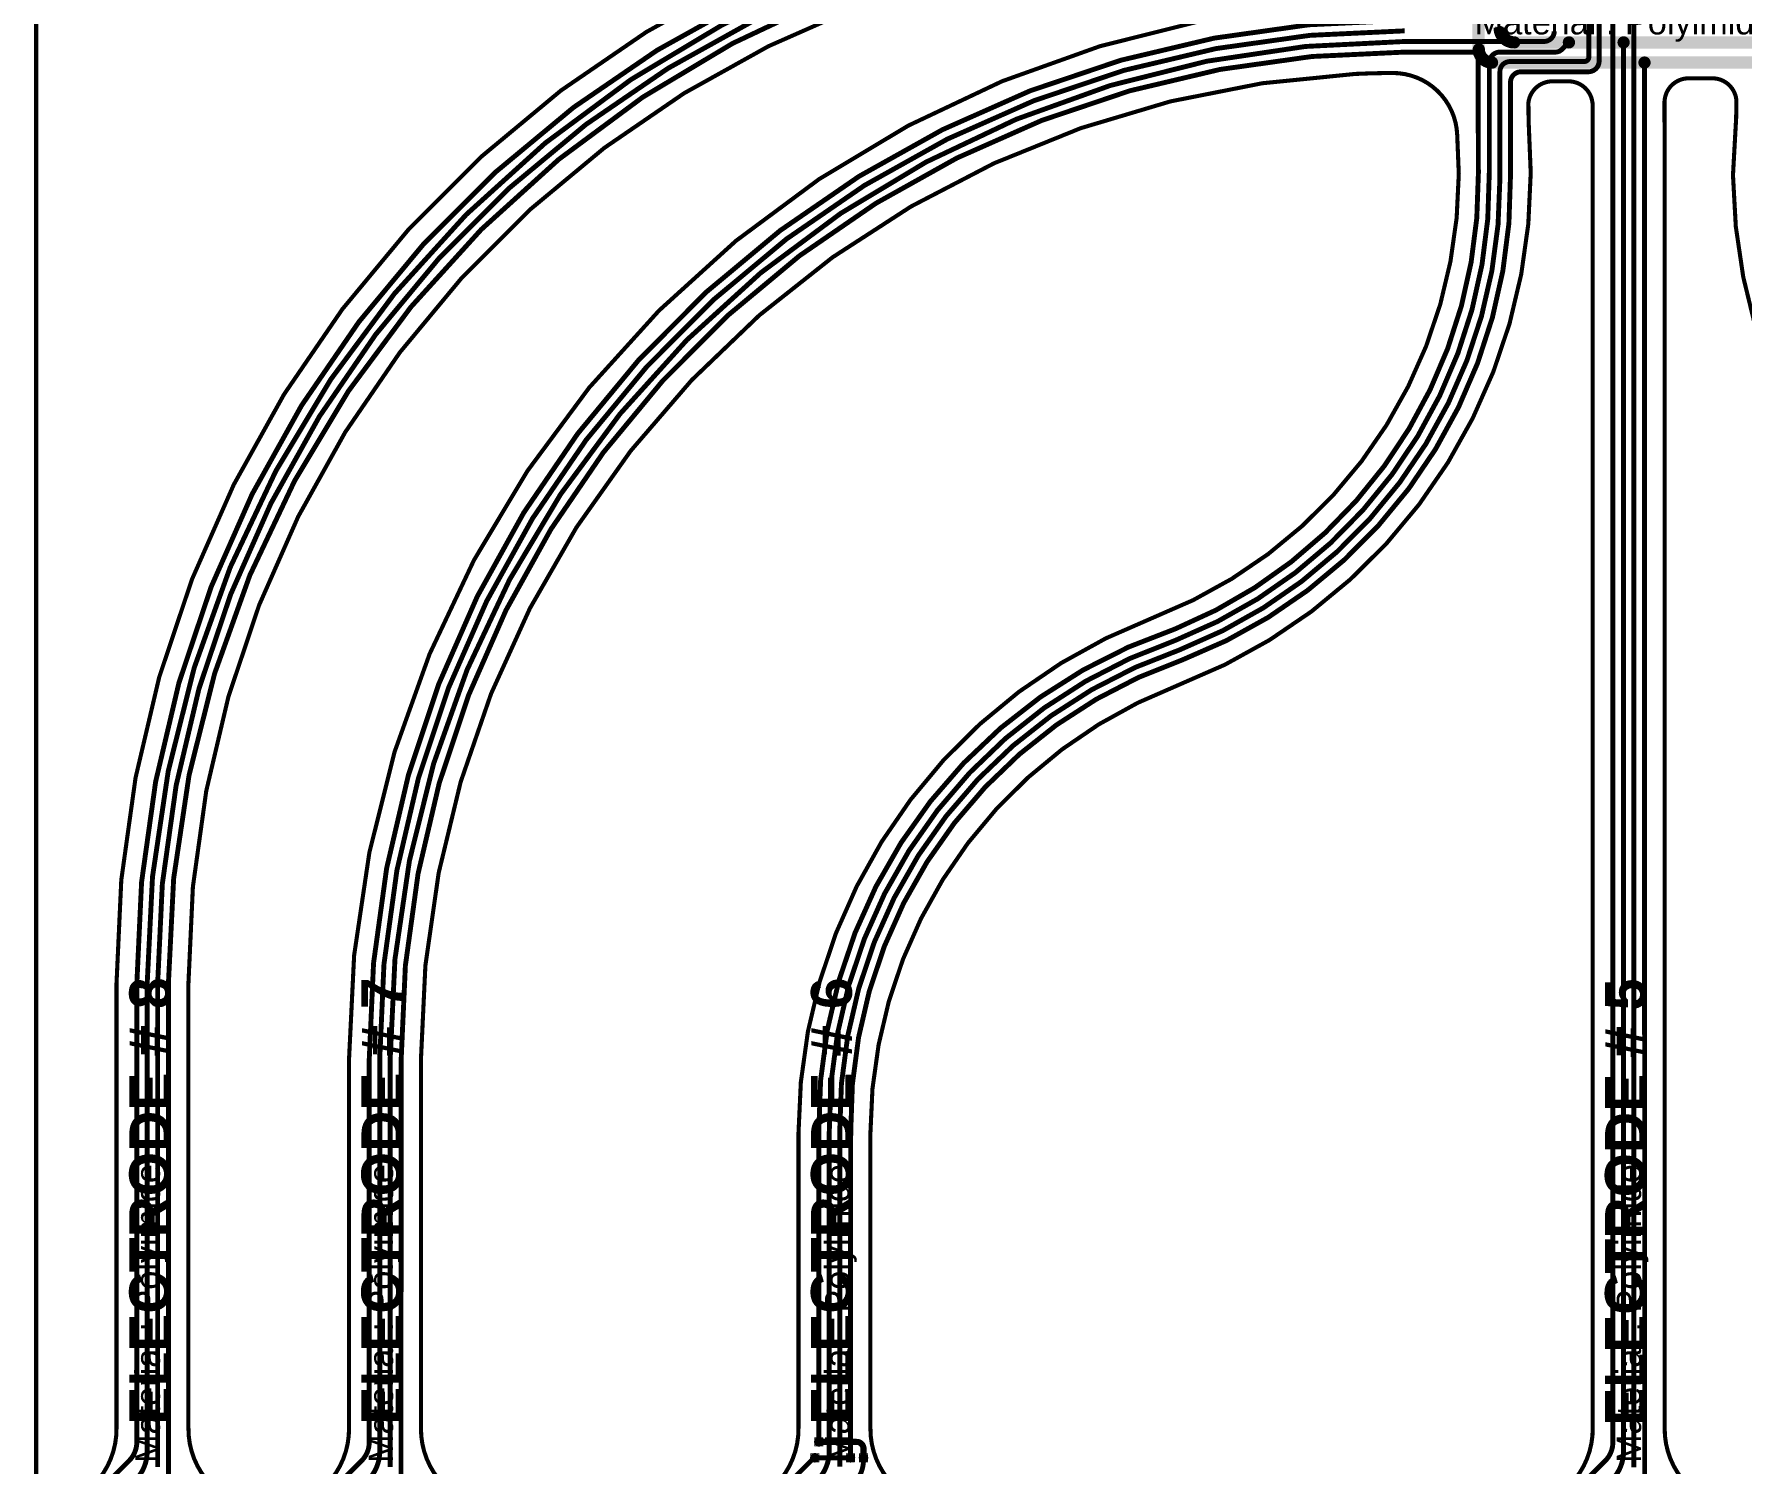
# Model space of a CAD drawing. Header units: inches. Extents: x -17 to 443, y -40 to 218.
# Drawn here: x -2.6 to 103.5, y 30.6 to 119.4 of the extents above; entities that cross this region are included whole.
import ezdxf

# ---------------------------------------------------------------- set-up
doc = ezdxf.new("R2010")
doc.units = ezdxf.units.IN
for name, color, linetype in [('Board Outline', 216, 'Continuous'), ('Bottom Layer', 5, 'Continuous'), ('Dimension', 6, 'Continuous'), ('Drill Drawing', 1, 'Continuous'), ('Fabrication', 76, 'Continuous'), ('Top Layer', 1, 'Continuous'), ('Top Overlay', 2, 'Continuous'), ('Via Holes', 16, 'Continuous')]:
    doc.layers.add(name, color=color, linetype=linetype)
doc.styles.add('Arial', font='', dxfattribs={"height": 0.2})
doc.styles.add('Arial_Bold', font='', dxfattribs={"height": 0.2})
doc.styles.get('Arial').set_extended_font_data('Arial')
doc.styles.get('Arial_Bold').set_extended_font_data('Arial', bold=True)

msp = doc.modelspace()

# ---------------------------------------------------------------- hatches: boundary and pattern name
at = {"layer": 'Bottom Layer'}
h = msp.add_hatch(color=5, dxfattribs=at)
edge = h.paths.add_edge_path()
edge.add_arc((88.45364579999999, 119.61532338), 0.2999994, 0, 360)
h = msp.add_hatch(color=5, dxfattribs=at)
edge = h.paths.add_edge_path()
edge.add_arc((92.74047746, 118.88987144), 0.2999994, 0, 360)
h = msp.add_hatch(color=5, dxfattribs=at)
edge = h.paths.add_edge_path()
edge.add_arc((96.13989407999999, 118.88987144), 0.2999994, 0, 360)
h = msp.add_hatch(color=5, dxfattribs=at)
edge = h.paths.add_edge_path()
edge.add_arc((87.11875388, 118.31196048), 0.2999994, 0, 360)
h = msp.add_hatch(color=5, dxfattribs=at)
edge = h.paths.add_edge_path()
edge.add_arc((97.43989148, 117.63526384), 0.2999994, 0, 360)
h = msp.add_hatch(color=5, dxfattribs=at)
edge = h.paths.add_edge_path()
edge.add_arc((46.11947087999999, 31.92811496), 0.2999994, 0, 360)
h = msp.add_hatch(color=5, dxfattribs=at)
edge = h.paths.add_edge_path()
edge.add_arc((45.87251175999999, 30.94101254), 0.2999994, 0, 360)
h = msp.add_hatch(color=5, dxfattribs=at)
edge = h.paths.add_edge_path()
edge.add_arc((48.08393736, 30.94101254), 0.2999994, 0, 360)
h = msp.add_hatch(color=5, dxfattribs=at)
edge = h.paths.add_edge_path()
edge.add_arc((48.89910209999999, 30.94101254), 0.2999994, 0, 360)
at = {"layer": 'Top Layer'}
h = msp.add_hatch(color=1, dxfattribs=at)
edge = h.paths.add_edge_path()
edge.add_arc((88.45364579999999, 119.61532338), 0.2999994, 0, 360)
h = msp.add_hatch(color=1, dxfattribs=at)
edge = h.paths.add_edge_path()
edge.add_arc((92.74047746, 118.88987144), 0.2999994, 0, 360)
h = msp.add_hatch(color=1, dxfattribs=at)
edge = h.paths.add_edge_path()
edge.add_arc((96.13989407999999, 118.88987144), 0.2999994, 0, 360)
h = msp.add_hatch(color=1, dxfattribs=at)
edge = h.paths.add_edge_path()
edge.add_arc((87.11875388, 118.31196048), 0.2999994, 0, 360)
h = msp.add_hatch(color=1, dxfattribs=at)
edge = h.paths.add_edge_path()
edge.add_arc((97.43989148, 117.63526384), 0.2999994, 0, 360)
h = msp.add_hatch(color=1, dxfattribs=at)
edge = h.paths.add_edge_path()
edge.add_arc((46.11947087999999, 31.92811496), 0.2999994, 0, 360)
h = msp.add_hatch(color=1, dxfattribs=at)
edge = h.paths.add_edge_path()
edge.add_arc((45.87251175999999, 30.94101254), 0.2999994, 0, 360)
h = msp.add_hatch(color=1, dxfattribs=at)
edge = h.paths.add_edge_path()
edge.add_arc((48.08393736, 30.94101254), 0.2999994, 0, 360)
h = msp.add_hatch(color=1, dxfattribs=at)
edge = h.paths.add_edge_path()
edge.add_arc((48.89910209999999, 30.94101254), 0.2999994, 0, 360)
at = {"layer": 'Via Holes'}
h = msp.add_hatch(color=7, dxfattribs=at)
edge = h.paths.add_edge_path()
edge.add_arc((92.74047746, 118.88987144), 0.1499997, 0, 360)
h = msp.add_hatch(color=7, dxfattribs=at)
edge = h.paths.add_edge_path()
edge.add_arc((96.13989407999999, 118.88987144), 0.1499997, 0, 360)
h = msp.add_hatch(color=7, dxfattribs=at)
edge = h.paths.add_edge_path()
edge.add_arc((87.11875388, 118.31196048), 0.1499997, 0, 360)
h = msp.add_hatch(color=7, dxfattribs=at)
edge = h.paths.add_edge_path()
edge.add_arc((97.43989148, 117.63526384), 0.1499997, 0, 360)
h = msp.add_hatch(color=7, dxfattribs=at)
edge = h.paths.add_edge_path()
edge.add_arc((46.11947087999999, 31.92811496), 0.1499997, 0, 360)
h = msp.add_hatch(color=7, dxfattribs=at)
edge = h.paths.add_edge_path()
edge.add_arc((45.87251175999999, 30.94101254), 0.1499997, 0, 360)
h = msp.add_hatch(color=7, dxfattribs=at)
edge = h.paths.add_edge_path()
edge.add_arc((48.08393736, 30.94101254), 0.1499997, 0, 360)
h = msp.add_hatch(color=7, dxfattribs=at)
edge = h.paths.add_edge_path()
edge.add_arc((48.89910209999999, 30.94101254), 0.1499997, 0, 360)

# ---------------------------------------------------------------- linework, layer by layer
at = {"layer": 'Board Outline', "const_width": 0.127}
for points in [[(2.47029732, 60.4223455, -0.4142195751567328), (71.99095584, 129.94157654)], [(6.940295999999999, 60.4223455, -0.4142199883427267), (71.99095584, 125.47157786)], [(16.92229788, 55.71695232, -0.4142090794588383), (82.68929614, 121.48495642)], [(21.39229656, 55.71695232, -0.3988783474049679), (79.46506078, 116.93005062)], [(79.46505823999999, 116.93004808, -0.0094298482993003), (81.77511458, 116.98822678)], [(81.77511711999999, 116.98822932, -0.4041484180288247), (85.79706741999999, 113.15149074)], [(90.22403849999999, 115.14820506, -0.3796200265151697), (91.71333447999999, 116.46932764)], [(92.71431292, 116.46932764, -0.3796200265151696), (94.20360889999999, 115.14820506)], [(98.69501723999998, 115.336193, -0.3796200265151697), (100.18431322, 116.65731558)], [(101.65639562, 116.65731558, -0.3796200265151696), (103.1456916, 115.336193)], [(85.89669384, 110.71153118, -0.3099204459937392), (66.8763839, 83.13472578)], [(90.36678142, 110.75502614, -0.3103681396936255), (68.47585491999999, 78.96069044)], [(125.03019952, 78.74299974, -0.30781316416133), (102.94007352, 110.59862056)], [(44.85679624, 51.11604965999999, -0.3106548531714008), (66.87633056, 83.13470799999999)], [(49.32679745999999, 51.11594298, -0.3106543717959963), (68.47585491999999, 78.96069044)], [(2.46999252, 32.79238044, -0.2500687460615742), (0.30141672, 28.61523106)], [(9.109189299999999, 28.61521836, -0.2500687460615744), (6.9406135, 32.79236774)], [(16.92199308, 32.79238044, -0.2500687460615742), (14.75341728, 28.61523106)], [(23.56118986, 28.61521836, -0.2500687460615744), (21.39261406, 32.79236774)], [(44.85649143999999, 32.79238044, -0.2500687460615742), (42.68791564, 28.61523106)], [(51.49568821999999, 28.61521836, -0.2500687460615744), (49.32711242, 32.79236774)], [(94.22097742, 32.79239314, -0.2500687460615742), (92.05240162, 28.61524376)], [(100.86001672, 28.61553586, -0.2500687460615744), (98.69176096, 32.79206801999999)]]:
    msp.add_lwpolyline(points, format="xyb", dxfattribs=at)
at = {"layer": 'Board Outline', "const_width": 0.0635}
for points in [[(79.43330824, 116.93004808, 1), (79.49680824, 116.93004808, 1)], [(79.43331078, 116.93005062, 1), (79.49681077999999, 116.93005062, 1)], [(81.74336457999999, 116.98822678, 1), (81.80686458, 116.98822678, 1)], [(81.74336712, 116.98822932, 1), (81.80686711999999, 116.98822932, 1)], [(91.68158448, 116.46932764, 1), (91.74508447999999, 116.46932764, 1)], [(91.68158448, 116.46932764, 1), (91.74508447999999, 116.46932764, 1)], [(92.68256292, 116.46932764, 1), (92.74606292, 116.46932764, 1)], [(92.68256292, 116.46932764, 1), (92.74606292, 116.46932764, 1)], [(100.15256322, 116.65731558, 1), (100.21606322, 116.65731558, 1)], [(100.15256322, 116.65730288, 1), (100.21606322, 116.65730288, 1)], [(101.62464562, 116.65731558, 1), (101.68814562, 116.65731558, 1)], [(101.62464562, 116.65730288, 1), (101.68814562, 116.65730288, 1)], [(90.19228849999999, 115.14820506, 1), (90.2557885, 115.14820506, 1)], [(90.19228849999999, 115.14820506, 1), (90.2557885, 115.14820506, 1)], [(94.17185889999999, 115.14820506, 1), (94.2353589, 115.14820506, 1)], [(94.17185889999999, 115.14820506, 1), (94.2353589, 115.14820506, 1)], [(94.18251673999998, 115.10820514, 1), (94.24601674, 115.10820514, 1)], [(94.18251673999998, 115.10820514, 1), (94.24601674, 115.10820514, 1)], [(94.18251673999998, 114.98123308, 1), (94.24601674, 114.98123308, 1)], [(94.18251673999998, 114.98123308, 1), (94.24601674, 114.98123308, 1)], [(94.18256246, 114.9693281, 1), (94.24606245999999, 114.9693281, 1)], [(94.18256246, 114.9693281, 1), (94.24606245999999, 114.9693281, 1)], [(94.18256246, 114.57484832, 1), (94.24606245999999, 114.57484832, 1)], [(94.18256246, 114.57484832, 1), (94.24606245999999, 114.57484832, 1)], [(98.65256368, 115.23619574, 1), (98.71606367999999, 115.23619574, 1)], [(98.65256368, 115.23619574, 1), (98.71606367999999, 115.23619574, 1)], [(98.66326724, 115.33619554, 1), (98.72676724, 115.33619554, 1)], [(98.66326724, 115.336193, 1), (98.72676724, 115.336193, 1)], [(103.1139416, 115.33619554, 1), (103.1774416, 115.33619554, 1)], [(103.1139416, 115.336193, 1), (103.1774416, 115.336193, 1)], [(90.20275584, 114.0402469, 1), (90.26625584, 114.0402469, 1)], [(90.20275584, 114.0402469, 1), (90.26625584, 114.0402469, 1)], [(98.65256368, 114.22823484, 1), (98.71606367999999, 114.22823484, 1)], [(98.65256368, 114.22823484, 1), (98.71606367999999, 114.22823484, 1)], [(98.65259162, 114.22823484, 1), (98.71609162, 114.22823484, 1)], [(98.65259162, 114.22823484, 1), (98.71609162, 114.22823484, 1)], [(103.10561548, 114.22823484, 1), (103.16911548, 114.22823484, 1)], [(103.10561548, 114.22823484, 1), (103.16911548, 114.22823484, 1)], [(85.76531742, 113.15149074, 1), (85.82881742, 113.15149074, 1)], [(85.76531742, 113.15149074, 1), (85.82881742, 113.15149074, 1)], [(85.8649413, 110.71153372, 1), (85.92844129999999, 110.71153372, 1)], [(85.86494384, 110.71153118, 1), (85.92844383999999, 110.71153118, 1)], [(90.33503141999999, 110.75502614, 1), (90.39853142, 110.75502614, 1)], [(90.33503141999999, 110.75502614, 1), (90.39853142, 110.75502614, 1)], [(90.33507968, 110.79936184, 1), (90.39857968, 110.79936184, 1)], [(90.33507968, 110.79936184, 1), (90.39857968, 110.79936184, 1)], [(102.9076301, 110.67486628, 1), (102.9711301, 110.67486628, 1)], [(102.9076301, 110.67486628, 1), (102.9711301, 110.67486628, 1)], [(102.90832352, 110.59862056, 1), (102.97182352, 110.59862056, 1)], [(102.90832352, 110.59862056, 1), (102.97182352, 110.59862056, 1)], [(66.84457802, 83.13470799999999, 1), (66.90807801999999, 83.13470799999999, 1)], [(66.84458056, 83.13470799999999, 1), (66.90808055999999, 83.13470799999999, 1)], [(66.84463389999999, 83.13472832, 1), (66.9081339, 83.13472832, 1)], [(66.84463389999999, 83.13472578, 1), (66.9081339, 83.13472578, 1)], [(68.44410492, 78.96069044, 1), (68.50760491999999, 78.96069044, 1)], [(68.44410492, 78.96069044, 1), (68.50760491999999, 78.96069044, 1)], [(2.43854732, 60.4223455, 1), (2.50204732, 60.4223455, 1)], [(2.43854732, 60.4223455, 1), (2.50204732, 60.4223455, 1)], [(6.908546, 60.4223455, 1), (6.972046, 60.4223455, 1)], [(6.908546, 60.4223455, 1), (6.972046, 60.4223455, 1)], [(16.89054788, 55.71695232, 1), (16.95404788, 55.71695232, 1)], [(16.89054788, 55.71695232, 1), (16.95404788, 55.71695232, 1)], [(21.36054656, 55.71695232, 1), (21.42404656, 55.71695232, 1)], [(21.36054656, 55.71695232, 1), (21.42404656, 55.71695232, 1)], [(44.82504624, 51.11604965999999, 1), (44.88854624, 51.11604965999999, 1)], [(44.82504624, 51.11604712, 1), (44.88854624, 51.11604712, 1)], [(49.29504492, 51.11594298, 1), (49.35854492, 51.11594298, 1)], [(49.29504745999999, 51.11594298, 1), (49.35854746, 51.11594298, 1)], [(2.43824252, 32.79238044, 1), (2.50174252, 32.79238044, 1)], [(2.43849906, 32.79238044, 1), (2.50199906, 32.79238044, 1)], [(6.908546, 32.79236774, 1), (6.972046, 32.79236774, 1)], [(6.908863499999999, 32.79236774, 1), (6.972363499999999, 32.79236774, 1)], [(16.89024308, 32.79238044, 1), (16.95374308, 32.79238044, 1)], [(16.89054788, 32.79238044, 1), (16.95404788, 32.79238044, 1)], [(21.36054656, 32.79236774, 1), (21.42404656, 32.79236774, 1)], [(21.36086406, 32.79236774, 1), (21.42436406, 32.79236774, 1)], [(44.82474144, 32.79238044, 1), (44.88824144, 32.79238044, 1)], [(44.82504624, 32.79238044, 1), (44.88854624, 32.79238044, 1)], [(49.29504492, 32.79236774, 1), (49.35854492, 32.79236774, 1)], [(49.29536242, 32.79236774, 1), (49.35886241999999, 32.79236774, 1)], [(94.18922742, 32.79239314, 1), (94.25272742, 32.79239314, 1)], [(94.18930616, 32.79239314, 1), (94.25280616, 32.79239314, 1)], [(98.66001096, 32.79206801999999, 1), (98.72351096, 32.79206801999999, 1)], [(98.66001096, 32.79206801999999, 1), (98.72351096, 32.79206801999999, 1)]]:
    msp.add_lwpolyline(points, format="xyb", close=True, dxfattribs=at)
at = {"layer": 'Board Outline', "const_width": 0.127}
for points in [[(91.71333447999999, 116.46932764), (92.71431292, 116.46932764)], [(100.18431322, 116.65730288), (101.65639562, 116.65730288)], [(90.22403849999999, 115.14820506), (90.23450583999998, 114.0402469)], [(94.20360889999999, 115.14820506), (94.21426674, 115.10820514)], [(94.21426674, 114.98123308), (94.21426674, 115.10820514)], [(94.21426674, 114.98123308), (94.21431246, 114.9693281)], [(94.21431246, 114.57484832), (94.21431246, 114.9693281)], [(94.21431246, 114.57484832), (94.22105615999999, 32.79239314)], [(98.68431367999999, 115.23619574), (98.69501723999998, 115.33619554)], [(98.68431367999999, 114.22823484), (98.68431367999999, 115.23619574)], [(103.13736548, 114.22823484), (103.1456916, 115.33619554)], [(90.23450583999998, 114.0402469), (90.36682968, 110.79936184)], [(98.68431367999999, 114.22823484), (98.68434161999998, 114.22823484)], [(98.68434161999998, 114.22823484), (98.69176096, 32.79206801999999)], [(102.9393801, 110.67486628), (103.13736548, 114.22823484)], [(85.79706741999999, 113.15149074), (85.89669129999999, 110.71153372)], [(90.36678142, 110.75502614), (90.36682968, 110.79936184)], [(102.9393801, 110.67486628), (102.94007352, 110.59862056)], [(66.87632801999999, 83.13470799999999), (66.8763839, 83.13472832)], [(2.47024906, 32.79238044), (2.47029732, 60.4223455)], [(6.940295999999999, 32.79236774), (6.940295999999999, 60.4223455)], [(16.92229788, 32.79238044), (16.92229788, 55.71695232)], [(21.39229656, 32.79236774), (21.39229656, 55.71695232)], [(44.85679624, 32.79238044), (44.85679624, 51.11604712)], [(49.32679492, 32.79236774), (49.32679492, 51.11594298)]]:
    msp.add_lwpolyline(points, dxfattribs=at)
at = {"layer": 'Bottom Layer', "const_width": 0.3048}
for points in [[(3.73421656, 60.4223455, -0.4142135623730951), (71.98706963999999, 128.59859218)], [(4.37747156, 60.42499218, -0.4142135513537978), (71.98706963999999, 127.93818964)], [(5.027470259999999, 60.42499218, -0.4142135734834939), (71.98706963999999, 127.27779218)], [(5.697435899999999, 60.44492356, -0.4142135286851717), (71.98706456, 126.61738964)], [(18.17946834, 55.72599218, -0.4142135739342706), (82.52806964, 120.26739218)], [(18.82946958, 55.72599218, -0.4142135623897687), (82.52806964, 119.60698964)], [(19.47947082, 55.73657382, -0.4142135505909564), (82.55346963999999, 118.94659218)], [(91.83069772, 119.58447, -0.4142135623730951), (91.1928199, 118.94659218)], [(20.16536988, 55.76198398, -0.4142135742870353), (82.52806964, 118.28618964)], [(87.09472294, 118.29490692, -0.1126898540017755), (87.0565442, 118.28619218)], [(87.11875388, 118.31196048, -0.0843282756984399), (87.09472294, 118.29490692)], [(87.7917853, 117.62433168, -0.4142135623730951), (88.45364579999999, 118.28619218)], [(88.45364579999999, 117.07424388, -0.4142135623730951), (89.07897856, 117.69957664)], [(92.30162895999999, 118.45102294, -0.1986105362013276), (91.90303946, 118.28619218)], [(92.30209124, 118.45148522, -0.0002903601822731), (92.30162895999999, 118.45102294)], [(93.84575337999999, 117.74133424, -0.1377974479078052), (93.69711004, 117.69957664)], [(93.98254508, 117.98501168, -0.1378005637041431), (93.94078494, 117.8363658)], [(94.61754508, 117.73101168, -0.4142135623730951), (93.95111003999999, 117.06457664)], [(89.1104136, 116.40772756, -0.4142135623730951), (89.76726268, 117.06457664)], [(87.7917853, 110.78283406, -0.3121810015699344), (68.28906586, 81.73617383999999)], [(87.11448922, 110.74622504, -0.307789068152753), (68.2948342, 82.45417596)], [(88.45364579999999, 110.45506738, -0.3104125289906787), (68.58167893999999, 81.15851941999999)], [(89.1104136, 110.61591796, -0.3143251668603632), (68.71957808, 80.52084988)], [(46.11947087999999, 51.25722031999999, -0.326210582263946), (68.2948342, 82.45417342)], [(46.76946958, 51.1800983, -0.3238499183389744), (68.28906586, 81.73617383999999)], [(47.41947081999999, 51.18012878, -0.3245088175388228), (68.58167893999999, 81.15851941999999)], [(48.10302038, 51.20213788, -0.3235539119033328), (68.719573, 80.52084733999999)], [(3.73421656, 31.93111978, -0.1818831727986659), (3.32004416, 30.8302152)], [(18.17947088, 31.914846, -0.198912367379658), (17.6970182, 30.75010106)], [(95.47226015999999, 31.89990064, -0.198912367379658), (94.99600253999999, 30.75011376)], [(3.2492696, 30.7543581, -0.0009019536540214), (3.24501764, 30.75008836)], [(3.32004416, 30.8302152, -0.0155324260155645), (3.2492696, 30.7543581)], [(4.37747156, 31.33263736, -0.198912367379658), (3.63352334, 29.53658558)], [(18.82946958, 31.33264752, -0.198912367379658), (18.08552136, 29.53659574)], [(46.7663022, 31.33496908, -0.198912367379658), (46.02235398, 29.5389173)], [(48.89910209999999, 30.81819592, -0.198912367379658), (48.26505714, 29.28747508)], [(96.13989407999999, 31.34410038, -0.198912367379658), (95.39594586, 29.5480486)]]:
    msp.add_lwpolyline(points, format="xyb", dxfattribs=at)
for points in [[(94.61754508, 117.73101168), (94.61754508, 125.80358888)], [(95.47227285999999, 115.85739592), (95.47227285999999, 125.11813686)], [(93.98254508, 117.98501168), (93.98254508, 120.21947)], [(96.7722728, 115.85739592), (96.7722728, 120.21947)], [(82.55346963999999, 118.94659218), (91.1928199, 118.94659218)], [(92.30209124, 118.45148522), (92.74047492, 118.8898689)], [(96.13989407999999, 31.34410038), (96.13989407999999, 118.88987144)], [(82.52806964, 118.28619218), (87.0565442, 118.28619218)], [(87.09472294, 118.29490692), (87.11448922, 110.74622758)], [(88.45364579999999, 118.28619218), (91.90303946, 118.28619218)], [(89.07897856, 117.69957664), (93.69711004, 117.69957664)], [(93.84575337999999, 117.74133424), (93.94078494, 117.8363658)], [(87.7917853, 110.78283406), (87.7917853, 117.62433168)], [(88.45364579999999, 110.45506738), (88.45364579999999, 117.07424388)], [(89.76726268, 117.06457664), (93.95111003999999, 117.06457664)], [(97.43989148, 115.83977086), (97.43989148, 117.63526384)], [(89.1104136, 110.61591796), (89.1104136, 116.40772756)], [(95.47226015999999, 34.75835568), (95.47227285999999, 115.85739592)], [(96.77226009999998, 34.4182954), (96.7722728, 115.85739592)], [(97.43989148, 115.83977086), (97.44837507999999, 34.4182954)], [(87.11448922, 110.74622504), (87.11448922, 110.74622758)], [(3.73421656, 31.93111978), (3.73421656, 60.4223455)], [(4.37747156, 31.33263736), (4.37747156, 60.42499218)], [(5.0274728, 30.36611402), (5.0274728, 60.42499218)], [(5.69743844, 29.72473608), (5.69743844, 60.44492356)], [(18.17947088, 31.914846), (18.17947088, 55.72599218)], [(18.82946958, 31.33264752), (18.82946958, 55.72599218)], [(19.47947082, 30.36612418), (19.47947082, 55.73657382)], [(20.149439, 33.95363795999999), (20.16536988, 55.76112038)], [(20.16536988, 55.76112038), (20.16536988, 55.76198398)], [(46.11947087999999, 31.92811496), (46.11947087999999, 51.25722031999999)], [(46.76946958, 51.18009576), (46.76946958, 51.1800983)], [(46.76946958, 31.33813646), (46.76946958, 51.18009576)], [(47.41947081999999, 30.3793906), (47.41947081999999, 51.18012878)], [(48.08393736, 33.95362526), (48.10302291999999, 51.20201088)], [(48.10302291999999, 51.20201088), (48.10302291999999, 51.20213788)], [(20.149439, 29.72474878), (20.149439, 33.95363795999999)], [(48.08393736, 30.94101254), (48.08393736, 33.95362526)], [(95.47226015999999, 31.89990064), (95.47226015999999, 34.75835568)], [(96.77226009999998, 30.35117882), (96.77226009999998, 34.4182954)], [(97.44837507999999, 29.72487832), (97.44837507999999, 34.4182954)], [(-0.4857622999999999, 27.01931096), (3.24501764, 30.75008836)], [(13.96623826, 27.01932365999999), (17.6970182, 30.75010106)], [(41.90073662, 27.01931096), (45.84747497999999, 30.96604678)], [(48.89910209999999, 30.81819592), (48.89910209999999, 30.94101254)], [(91.2652226, 27.01933636), (94.99600253999999, 30.75011376)]]:
    msp.add_lwpolyline(points, dxfattribs=at)
at = {"layer": 'Bottom Layer', "const_width": 0.1524}
for points in [[(82.47726964, 118.94659218, 1), (82.62966963999999, 118.94659218, 1)], [(82.47726964, 118.94659218, 1), (82.62966963999999, 118.94659218, 1)], [(91.11661989999999, 118.94659218, 1), (91.2690199, 118.94659218, 1)], [(91.11661989999999, 118.94659218, 1), (91.2690199, 118.94659218, 1)], [(92.66427492, 118.8898689, 1), (92.81667492, 118.8898689, 1)], [(96.06369408, 118.88987144, 1), (96.21609407999999, 118.88987144, 1)], [(82.45186963999998, 118.28619218, 1), (82.60426964, 118.28619218, 1)], [(82.45186963999998, 118.28618964, 1), (82.60426964, 118.28618964, 1)], [(86.98034419999999, 118.28619218, 1), (87.13274419999999, 118.28619218, 1)], [(86.98034419999999, 118.28619218, 1), (87.13274419999999, 118.28619218, 1)], [(87.01852294, 118.29490692, 1), (87.17092294, 118.29490692, 1)], [(87.01852294, 118.29490692, 1), (87.17092294, 118.29490692, 1)], [(87.01852294, 118.29490692, 1), (87.17092294, 118.29490692, 1)], [(87.04255388, 118.31196048, 1), (87.19495387999999, 118.31196048, 1)], [(88.37744579999999, 118.28619218, 1), (88.52984579999999, 118.28619218, 1)], [(88.37744579999999, 118.28619218, 1), (88.52984579999999, 118.28619218, 1)], [(89.00277856, 117.69957664, 1), (89.15517856, 117.69957664, 1)], [(89.00277856, 117.69957664, 1), (89.15517856, 117.69957664, 1)], [(91.82683946, 118.28619218, 1), (91.97923945999999, 118.28619218, 1)], [(91.82683946, 118.28619218, 1), (91.97923945999999, 118.28619218, 1)], [(92.22542896, 118.45102294, 1), (92.37782895999999, 118.45102294, 1)], [(92.22542896, 118.45102294, 1), (92.37782895999999, 118.45102294, 1)], [(92.22589124, 118.45148522, 1), (92.37829124, 118.45148522, 1)], [(92.22589124, 118.45148522, 1), (92.37829124, 118.45148522, 1)], [(93.62091004, 117.69957664, 1), (93.77331004, 117.69957664, 1)], [(93.62091004, 117.69957664, 1), (93.77331004, 117.69957664, 1)], [(93.76955337999999, 117.74133424, 1), (93.92195338, 117.74133424, 1)], [(93.76955337999999, 117.74133424, 1), (93.92195338, 117.74133424, 1)], [(93.86458493999999, 117.8363658, 1), (94.01698494, 117.8363658, 1)], [(93.86458493999999, 117.8363658, 1), (94.01698494, 117.8363658, 1)], [(93.90634508, 117.98501168, 1), (94.05874508, 117.98501168, 1)], [(93.90634508, 117.98501168, 1), (94.05874508, 117.98501168, 1)], [(94.54134507999999, 117.73101168, 1), (94.69374508, 117.73101168, 1)], [(94.54134507999999, 117.73101168, 1), (94.69374508, 117.73101168, 1)], [(87.7155853, 117.62433168, 1), (87.8679853, 117.62433168, 1)], [(87.7155853, 117.62433168, 1), (87.8679853, 117.62433168, 1)], [(88.37744579999999, 117.07424388, 1), (88.52984579999999, 117.07424388, 1)], [(88.37744579999999, 117.07424388, 1), (88.52984579999999, 117.07424388, 1)], [(89.69106267999999, 117.06457664, 1), (89.84346268, 117.06457664, 1)], [(89.69106267999999, 117.06457664, 1), (89.84346268, 117.06457664, 1)], [(93.87491003999999, 117.06457664, 1), (94.02731004, 117.06457664, 1)], [(93.87491003999999, 117.06457664, 1), (94.02731004, 117.06457664, 1)], [(97.36369147999999, 117.63526384, 1), (97.51609148, 117.63526384, 1)], [(89.0342136, 116.40772756, 1), (89.18661359999999, 116.40772756, 1)], [(89.0342136, 116.40772756, 1), (89.18661359999999, 116.40772756, 1)], [(95.39607285999999, 115.85739592, 1), (95.54847285999999, 115.85739592, 1)], [(95.39607285999999, 115.85739592, 1), (95.54847285999999, 115.85739592, 1)], [(96.6960728, 115.85739592, 1), (96.8484728, 115.85739592, 1)], [(96.6960728, 115.85739592, 1), (96.8484728, 115.85739592, 1)], [(97.36369147999999, 115.83977086, 1), (97.51609148, 115.83977086, 1)], [(97.36369147999999, 115.83977086, 1), (97.51609148, 115.83977086, 1)], [(87.03828922, 110.74622758, 1), (87.19068922, 110.74622758, 1)], [(87.03828922, 110.74622758, 1), (87.19068922, 110.74622758, 1)], [(87.03828922, 110.74622504, 1), (87.19068922, 110.74622504, 1)], [(87.03828922, 110.74622504, 1), (87.19068922, 110.74622504, 1)], [(87.7155853, 110.78283406, 1), (87.8679853, 110.78283406, 1)], [(87.7155853, 110.78283406, 1), (87.8679853, 110.78283406, 1)], [(88.37744579999999, 110.45506738, 1), (88.52984579999999, 110.45506738, 1)], [(88.37744579999999, 110.45506738, 1), (88.52984579999999, 110.45506738, 1)], [(89.0342136, 110.61591796, 1), (89.18661359999999, 110.61591796, 1)], [(89.0342136, 110.61591796, 1), (89.18661359999999, 110.61591796, 1)], [(68.21286586, 81.73617383999999, 1), (68.36526586, 81.73617383999999, 1)], [(68.21286586, 81.73617383999999, 1), (68.36526586, 81.73617383999999, 1)], [(68.2186342, 82.45417596, 1), (68.3710342, 82.45417596, 1)], [(68.2186342, 82.45417342, 1), (68.3710342, 82.45417342, 1)], [(68.50547893999999, 81.15851941999999, 1), (68.65787894, 81.15851941999999, 1)], [(68.50547893999999, 81.15851941999999, 1), (68.65787894, 81.15851941999999, 1)], [(68.643373, 80.52084733999999, 1), (68.795773, 80.52084733999999, 1)], [(68.64337807999999, 80.52084988, 1), (68.79577808, 80.52084988, 1)], [(3.65801656, 60.4223455, 1), (3.81041656, 60.4223455, 1)], [(3.65801656, 60.4223455, 1), (3.81041656, 60.4223455, 1)], [(4.30127156, 60.42499218, 1), (4.45367156, 60.42499218, 1)], [(4.30127156, 60.42499218, 1), (4.45367156, 60.42499218, 1)], [(4.951270259999999, 60.42499218, 1), (5.103670259999999, 60.42499218, 1)], [(4.9512728, 60.42499218, 1), (5.1036728, 60.42499218, 1)], [(5.621235899999999, 60.44492356, 1), (5.773635899999999, 60.44492356, 1)], [(5.62123844, 60.44492356, 1), (5.77363844, 60.44492356, 1)], [(18.10326834, 55.72599218, 1), (18.25566834, 55.72599218, 1)], [(18.10327088, 55.72599218, 1), (18.25567088, 55.72599218, 1)], [(18.75326958, 55.72599218, 1), (18.90566958, 55.72599218, 1)], [(18.75326958, 55.72599218, 1), (18.90566958, 55.72599218, 1)], [(19.40327082, 55.73657382, 1), (19.55567082, 55.73657382, 1)], [(19.40327082, 55.73657382, 1), (19.55567082, 55.73657382, 1)], [(20.08916988, 55.76198398, 1), (20.24156988, 55.76198398, 1)], [(20.08916988, 55.76198398, 1), (20.24156988, 55.76198398, 1)], [(20.08916988, 55.76112038, 1), (20.24156988, 55.76112038, 1)], [(20.08916988, 55.76112038, 1), (20.24156988, 55.76112038, 1)], [(46.04327088, 51.25722031999999, 1), (46.19567088, 51.25722031999999, 1)], [(46.04327088, 51.25722031999999, 1), (46.19567088, 51.25722031999999, 1)], [(46.69326958, 51.1800983, 1), (46.84566958, 51.1800983, 1)], [(46.69326958, 51.1800983, 1), (46.84566958, 51.1800983, 1)], [(46.69326958, 51.18009576, 1), (46.84566958, 51.18009576, 1)], [(46.69326958, 51.18009576, 1), (46.84566958, 51.18009576, 1)], [(47.34327082, 51.18012878, 1), (47.49567082, 51.18012878, 1)], [(47.34327082, 51.18012878, 1), (47.49567082, 51.18012878, 1)], [(48.02682038, 51.20213788, 1), (48.17922038, 51.20213788, 1)], [(48.02682292, 51.20213788, 1), (48.17922292, 51.20213788, 1)], [(48.02682292, 51.20201088, 1), (48.17922292, 51.20201088, 1)], [(48.02682292, 51.20201088, 1), (48.17922292, 51.20201088, 1)], [(20.073239, 33.95363795999999, 1), (20.225639, 33.95363795999999, 1)], [(20.073239, 33.95363795999999, 1), (20.225639, 33.95363795999999, 1)], [(48.00773736, 33.95362526, 1), (48.16013736, 33.95362526, 1)], [(48.00773736, 33.95362526, 1), (48.16013736, 33.95362526, 1)], [(95.39606016, 34.75835568, 1), (95.54846015999999, 34.75835568, 1)], [(95.39606016, 34.75835568, 1), (95.54846015999999, 34.75835568, 1)], [(96.6960601, 34.4182954, 1), (96.8484601, 34.4182954, 1)], [(96.6960601, 34.4182954, 1), (96.8484601, 34.4182954, 1)], [(97.37217507999999, 34.4182954, 1), (97.52457507999999, 34.4182954, 1)], [(97.37217507999999, 34.4182954, 1), (97.52457507999999, 34.4182954, 1)], [(3.65801656, 31.93111978, 1), (3.81041656, 31.93111978, 1)], [(3.65801656, 31.93111978, 1), (3.81041656, 31.93111978, 1)], [(18.10327088, 31.914846, 1), (18.25567088, 31.914846, 1)], [(18.10327088, 31.914846, 1), (18.25567088, 31.914846, 1)], [(46.04327088, 31.92811496, 1), (46.19567088, 31.92811496, 1)], [(95.39606016, 31.89990064, 1), (95.54846015999999, 31.89990064, 1)], [(95.39606016, 31.89990064, 1), (95.54846015999999, 31.89990064, 1)], [(3.16881764, 30.75008836, 1), (3.32121764, 30.75008836, 1)], [(3.16881764, 30.75008836, 1), (3.32121764, 30.75008836, 1)], [(3.1730696, 30.7543581, 1), (3.3254696, 30.7543581, 1)], [(3.1730696, 30.7543581, 1), (3.3254696, 30.7543581, 1)], [(3.24384416, 30.8302152, 1), (3.39624416, 30.8302152, 1)], [(3.24384416, 30.8302152, 1), (3.39624416, 30.8302152, 1)], [(4.30127156, 31.33263736, 1), (4.45367156, 31.33263736, 1)], [(4.30127156, 31.33263736, 1), (4.45367156, 31.33263736, 1)], [(17.6208182, 30.75010106, 1), (17.7732182, 30.75010106, 1)], [(17.6208182, 30.75010106, 1), (17.7732182, 30.75010106, 1)], [(18.75326958, 31.33264752, 1), (18.90566958, 31.33264752, 1)], [(18.75326958, 31.33264752, 1), (18.90566958, 31.33264752, 1)], [(45.77127498, 30.96604678, 1), (45.92367498, 30.96604678, 1)], [(46.6901022, 31.33496908, 1), (46.8425022, 31.33496908, 1)], [(46.69326958, 31.33813646, 1), (46.84566958, 31.33813646, 1)], [(48.00773736, 30.94101254, 1), (48.16013736, 30.94101254, 1)], [(48.8229021, 30.94101254, 1), (48.9753021, 30.94101254, 1)], [(48.8229021, 30.81819592, 1), (48.9753021, 30.81819592, 1)], [(48.8229021, 30.81819592, 1), (48.9753021, 30.81819592, 1)], [(94.91980253999999, 30.75011376, 1), (95.07220253999999, 30.75011376, 1)], [(94.91980253999999, 30.75011376, 1), (95.07220253999999, 30.75011376, 1)], [(96.06369408, 31.34410038, 1), (96.21609407999999, 31.34410038, 1)], [(96.06369408, 31.34410038, 1), (96.21609407999999, 31.34410038, 1)]]:
    msp.add_lwpolyline(points, format="xyb", close=True, dxfattribs=at)
at = {"layer": 'Dimension', "const_width": 0.254}
msp.add_lwpolyline([(-2.52168152, 17.06951628), (-2.52168152, 192.48185278)], dxfattribs=at)
at = {"layer": 'Drill Drawing', "const_width": 0.0508}
for points in [[(88.1996458, 119.36132338), (88.1996458, 119.86932338)], [(88.1996458, 119.36132338), (88.7076458, 119.36132338)], [(88.7076458, 119.36132338), (88.7076458, 119.86932338)], [(92.48647746, 119.14387144), (92.99447746, 119.14387144)], [(92.48647746, 118.63587144), (92.48647746, 119.14387144)], [(92.99447746, 118.63587144), (92.99447746, 119.14387144)], [(95.88589408, 119.14387144), (96.39389408, 119.14387144)], [(95.88589408, 118.63587144), (95.88589408, 119.14387144)], [(96.39389408, 118.63587144), (96.39389408, 119.14387144)], [(86.86475388, 118.56596048), (87.37275387999999, 118.56596048)], [(86.86475388, 118.05796048), (86.86475388, 118.56596048)], [(86.86475388, 118.05796048), (87.37275387999999, 118.05796048)], [(87.37275387999999, 118.05796048), (87.37275387999999, 118.56596048)], [(92.48647746, 118.63587144), (92.99447746, 118.63587144)], [(95.88589408, 118.63587144), (96.39389408, 118.63587144)], [(97.18589148, 117.88926384), (97.69389148, 117.88926384)], [(97.18589148, 117.38126384), (97.18589148, 117.88926384)], [(97.69389148, 117.38126384), (97.69389148, 117.88926384)], [(97.18589148, 117.38126384), (97.69389148, 117.38126384)], [(45.86547088, 32.18211496), (46.37347088, 32.18211496)], [(45.86547088, 31.67411496), (45.86547088, 32.18211496)], [(46.37347088, 31.67411496), (46.37347088, 32.18211496)], [(45.61851176, 31.19501254), (46.12651176, 31.19501254)], [(45.61851176, 30.68701253999999), (45.61851176, 31.19501254)], [(45.86547088, 31.67411496), (46.37347088, 31.67411496)], [(46.12651176, 30.68701253999999), (46.12651176, 31.19501254)], [(47.82993736, 31.19501254), (48.33793736, 31.19501254)], [(47.82993736, 30.68701253999999), (47.82993736, 31.19501254)], [(48.33793736, 30.68701253999999), (48.33793736, 31.19501254)], [(48.6451021, 31.19501254), (49.1531021, 31.19501254)], [(48.6451021, 30.68701253999999), (48.6451021, 31.19501254)], [(49.1531021, 30.68701253999999), (49.1531021, 31.19501254)], [(45.61851176, 30.68701253999999), (46.12651176, 30.68701253999999)], [(47.82993736, 30.68701253999999), (48.33793736, 30.68701253999999)], [(48.6451021, 30.68701253999999), (49.1531021, 30.68701253999999)]]:
    msp.add_lwpolyline(points, dxfattribs=at)
at = {"layer": 'Drill Drawing', "const_width": 0.0254}
for points in [[(88.18694579999999, 119.36132338, 1), (88.2123458, 119.36132338, 1)], [(88.18694579999999, 119.36132338, 1), (88.2123458, 119.36132338, 1)], [(88.6949458, 119.36132338, 1), (88.72034579999999, 119.36132338, 1)], [(88.6949458, 119.36132338, 1), (88.72034579999999, 119.36132338, 1)], [(92.47377746, 119.14387144, 1), (92.49917746, 119.14387144, 1)], [(92.47377746, 119.14387144, 1), (92.49917746, 119.14387144, 1)], [(92.98177745999999, 119.14387144, 1), (93.00717746, 119.14387144, 1)], [(92.98177745999999, 119.14387144, 1), (93.00717746, 119.14387144, 1)], [(95.87319407999999, 119.14387144, 1), (95.89859408, 119.14387144, 1)], [(95.87319407999999, 119.14387144, 1), (95.89859408, 119.14387144, 1)], [(96.38119407999999, 119.14387144, 1), (96.40659408, 119.14387144, 1)], [(96.38119407999999, 119.14387144, 1), (96.40659408, 119.14387144, 1)], [(86.85205388, 118.56596048, 1), (86.87745387999999, 118.56596048, 1)], [(86.85205388, 118.56596048, 1), (86.87745387999999, 118.56596048, 1)], [(86.85205388, 118.05796048, 1), (86.87745387999999, 118.05796048, 1)], [(86.85205388, 118.05796048, 1), (86.87745387999999, 118.05796048, 1)], [(87.36005388, 118.56596048, 1), (87.38545388, 118.56596048, 1)], [(87.36005388, 118.56596048, 1), (87.38545388, 118.56596048, 1)], [(87.36005388, 118.05796048, 1), (87.38545388, 118.05796048, 1)], [(87.36005388, 118.05796048, 1), (87.38545388, 118.05796048, 1)], [(92.47377746, 118.63587144, 1), (92.49917746, 118.63587144, 1)], [(92.47377746, 118.63587144, 1), (92.49917746, 118.63587144, 1)], [(92.98177745999999, 118.63587144, 1), (93.00717746, 118.63587144, 1)], [(92.98177745999999, 118.63587144, 1), (93.00717746, 118.63587144, 1)], [(95.87319407999999, 118.63587144, 1), (95.89859408, 118.63587144, 1)], [(95.87319407999999, 118.63587144, 1), (95.89859408, 118.63587144, 1)], [(96.38119407999999, 118.63587144, 1), (96.40659408, 118.63587144, 1)], [(96.38119407999999, 118.63587144, 1), (96.40659408, 118.63587144, 1)], [(97.17319148, 117.88926384, 1), (97.19859147999999, 117.88926384, 1)], [(97.17319148, 117.88926384, 1), (97.19859147999999, 117.88926384, 1)], [(97.68119148, 117.88926384, 1), (97.70659147999999, 117.88926384, 1)], [(97.68119148, 117.88926384, 1), (97.70659147999999, 117.88926384, 1)], [(97.17319148, 117.38126384, 1), (97.19859147999999, 117.38126384, 1)], [(97.17319148, 117.38126384, 1), (97.19859147999999, 117.38126384, 1)], [(97.68119148, 117.38126384, 1), (97.70659147999999, 117.38126384, 1)], [(97.68119148, 117.38126384, 1), (97.70659147999999, 117.38126384, 1)], [(45.85277088, 32.18211496, 1), (45.87817088, 32.18211496, 1)], [(45.85277088, 32.18211496, 1), (45.87817088, 32.18211496, 1)], [(46.36077088, 32.18211496, 1), (46.38617087999999, 32.18211496, 1)], [(46.36077088, 32.18211496, 1), (46.38617087999999, 32.18211496, 1)], [(45.60581175999999, 31.19501254, 1), (45.63121175999999, 31.19501254, 1)], [(45.60581175999999, 31.19501254, 1), (45.63121175999999, 31.19501254, 1)], [(45.85277088, 31.67411496, 1), (45.87817088, 31.67411496, 1)], [(45.85277088, 31.67411496, 1), (45.87817088, 31.67411496, 1)], [(46.11381176, 31.19501254, 1), (46.13921175999999, 31.19501254, 1)], [(46.11381176, 31.19501254, 1), (46.13921175999999, 31.19501254, 1)], [(46.36077088, 31.67411496, 1), (46.38617087999999, 31.67411496, 1)], [(46.36077088, 31.67411496, 1), (46.38617087999999, 31.67411496, 1)], [(47.81723736, 31.19501254, 1), (47.84263736, 31.19501254, 1)], [(47.81723736, 31.19501254, 1), (47.84263736, 31.19501254, 1)], [(48.32523736, 31.19501254, 1), (48.35063735999999, 31.19501254, 1)], [(48.32523736, 31.19501254, 1), (48.35063735999999, 31.19501254, 1)], [(48.6324021, 31.19501254, 1), (48.6578021, 31.19501254, 1)], [(48.6324021, 31.19501254, 1), (48.6578021, 31.19501254, 1)], [(49.1404021, 31.19501254, 1), (49.16580209999999, 31.19501254, 1)], [(49.1404021, 31.19501254, 1), (49.16580209999999, 31.19501254, 1)], [(45.60581175999999, 30.68701253999999, 1), (45.63121175999999, 30.68701253999999, 1)], [(45.60581175999999, 30.68701253999999, 1), (45.63121175999999, 30.68701253999999, 1)], [(46.11381176, 30.68701253999999, 1), (46.13921175999999, 30.68701253999999, 1)], [(46.11381176, 30.68701253999999, 1), (46.13921175999999, 30.68701253999999, 1)], [(47.81723736, 30.68701253999999, 1), (47.84263736, 30.68701253999999, 1)], [(47.81723736, 30.68701253999999, 1), (47.84263736, 30.68701253999999, 1)], [(48.32523736, 30.68701253999999, 1), (48.35063735999999, 30.68701253999999, 1)], [(48.32523736, 30.68701253999999, 1), (48.35063735999999, 30.68701253999999, 1)], [(48.6324021, 30.68701253999999, 1), (48.6578021, 30.68701253999999, 1)], [(48.6324021, 30.68701253999999, 1), (48.6578021, 30.68701253999999, 1)], [(49.1404021, 30.68701253999999, 1), (49.16580209999999, 30.68701253999999, 1)], [(49.1404021, 30.68701253999999, 1), (49.16580209999999, 30.68701253999999, 1)]]:
    msp.add_lwpolyline(points, format="xyb", close=True, dxfattribs=at)
at = {"layer": 'Fabrication', "const_width": 0.254}
for points in [[(2.47029732, 60.4223455, -0.4142195751567328), (71.99095584, 129.94157654)], [(6.940295999999999, 60.4223455, -0.4142199883427267), (71.99095584, 125.47157786)], [(16.92229788, 55.71695232, -0.4142090794588383), (82.68929614, 121.48495642)], [(21.39229656, 55.71695232, -0.3988783474049679), (79.46506078, 116.93005062)], [(79.46505823999999, 116.93004808, -0.0094298482993003), (81.77511458, 116.98822678)], [(81.77511711999999, 116.98822932, -0.4041484180288247), (85.79706741999999, 113.15149074)], [(98.69501723999998, 115.336193, -0.3796200265151697), (100.18431322, 116.65731558)], [(101.65639562, 116.65731558, -0.3796200265151696), (103.1456916, 115.336193)], [(90.22403849999999, 115.14820506, -0.3796200265151697), (91.71333447999999, 116.46932764)], [(92.71431292, 116.46932764, -0.3796200265151696), (94.20360889999999, 115.14820506)], [(85.89669384, 110.71153118, -0.3099204459937392), (66.8763839, 83.13472578)], [(90.36678142, 110.75502614, -0.3103681396936255), (68.47585491999999, 78.96069044)], [(125.03019952, 78.74299974, -0.30781316416133), (102.94007352, 110.59862056)], [(44.85679624, 51.11604965999999, -0.3106548531714008), (66.87633056, 83.13470799999999)], [(49.32679745999999, 51.11594298, -0.3106543717959963), (68.47585491999999, 78.96069044)], [(2.46999252, 32.79238044, -0.2500687460615742), (0.30141672, 28.61523106)], [(9.109189299999999, 28.61521836, -0.2500687460615744), (6.9406135, 32.79236774)], [(16.92199308, 32.79238044, -0.2500687460615742), (14.75341728, 28.61523106)], [(23.56118986, 28.61521836, -0.2500687460615744), (21.39261406, 32.79236774)], [(44.85649143999999, 32.79238044, -0.2500687460615742), (42.68791564, 28.61523106)], [(51.49568821999999, 28.61521836, -0.2500687460615744), (49.32711242, 32.79236774)], [(94.22097742, 32.79239314, -0.2500687460615742), (92.05240162, 28.61524376)], [(100.86001672, 28.61553586, -0.2500687460615744), (98.69176096, 32.79206801999999)]]:
    msp.add_lwpolyline(points, format="xyb", dxfattribs=at)
at = {"layer": 'Fabrication', "const_width": 0.127}
for points in [[(79.40155823999999, 116.93004808, 1), (79.52855824, 116.93004808, 1)], [(79.40156078, 116.93005062, 1), (79.52856077999999, 116.93005062, 1)], [(81.71161458, 116.98822678, 1), (81.83861458, 116.98822678, 1)], [(81.71161711999999, 116.98822932, 1), (81.83861712, 116.98822932, 1)], [(100.12081322, 116.65731558, 1), (100.24781322, 116.65731558, 1)], [(100.12081322, 116.65730288, 1), (100.24781322, 116.65730288, 1)], [(101.59289562, 116.65731558, 1), (101.71989562, 116.65731558, 1)], [(101.59289562, 116.65730288, 1), (101.71989562, 116.65730288, 1)], [(91.64983448, 116.46932764, 1), (91.77683448, 116.46932764, 1)], [(91.64983448, 116.46932764, 1), (91.77683448, 116.46932764, 1)], [(92.65081291999999, 116.46932764, 1), (92.77781291999999, 116.46932764, 1)], [(92.65081291999999, 116.46932764, 1), (92.77781291999999, 116.46932764, 1)], [(90.1605385, 115.14820506, 1), (90.2875385, 115.14820506, 1)], [(90.1605385, 115.14820506, 1), (90.2875385, 115.14820506, 1)], [(94.1401089, 115.14820506, 1), (94.2671089, 115.14820506, 1)], [(94.1401089, 115.14820506, 1), (94.2671089, 115.14820506, 1)], [(94.15076674, 115.10820514, 1), (94.27776673999999, 115.10820514, 1)], [(94.15076674, 115.10820514, 1), (94.27776673999999, 115.10820514, 1)], [(94.15076674, 114.98123308, 1), (94.27776673999999, 114.98123308, 1)], [(94.15076674, 114.98123308, 1), (94.27776673999999, 114.98123308, 1)], [(94.15081246, 114.9693281, 1), (94.27781245999999, 114.9693281, 1)], [(94.15081246, 114.9693281, 1), (94.27781245999999, 114.9693281, 1)], [(94.15081246, 114.57484832, 1), (94.27781245999999, 114.57484832, 1)], [(94.15081246, 114.57484832, 1), (94.27781245999999, 114.57484832, 1)], [(98.62081368, 115.23619574, 1), (98.74781368, 115.23619574, 1)], [(98.62081368, 115.23619574, 1), (98.74781368, 115.23619574, 1)], [(98.63151724, 115.33619554, 1), (98.75851724, 115.33619554, 1)], [(98.63151724, 115.336193, 1), (98.75851724, 115.336193, 1)], [(103.0821916, 115.33619554, 1), (103.2091916, 115.33619554, 1)], [(103.0821916, 115.336193, 1), (103.2091916, 115.336193, 1)], [(90.17100583999999, 114.0402469, 1), (90.29800584, 114.0402469, 1)], [(90.17100583999999, 114.0402469, 1), (90.29800584, 114.0402469, 1)], [(98.62081368, 114.22823484, 1), (98.74781368, 114.22823484, 1)], [(98.62081368, 114.22823484, 1), (98.74781368, 114.22823484, 1)], [(98.62084162, 114.22823484, 1), (98.74784162, 114.22823484, 1)], [(98.62084162, 114.22823484, 1), (98.74784162, 114.22823484, 1)], [(103.07386548, 114.22823484, 1), (103.20086548, 114.22823484, 1)], [(103.07386548, 114.22823484, 1), (103.20086548, 114.22823484, 1)], [(85.73356742, 113.15149074, 1), (85.86056742, 113.15149074, 1)], [(85.73356742, 113.15149074, 1), (85.86056742, 113.15149074, 1)], [(85.8331913, 110.71153372, 1), (85.9601913, 110.71153372, 1)], [(85.83319383999999, 110.71153118, 1), (85.96019384, 110.71153118, 1)], [(90.30328141999999, 110.75502614, 1), (90.43028141999999, 110.75502614, 1)], [(90.30328141999999, 110.75502614, 1), (90.43028141999999, 110.75502614, 1)], [(90.30332967999999, 110.79936184, 1), (90.43032967999999, 110.79936184, 1)], [(90.30332967999999, 110.79936184, 1), (90.43032967999999, 110.79936184, 1)], [(102.8758801, 110.67486628, 1), (103.0028801, 110.67486628, 1)], [(102.8758801, 110.67486628, 1), (103.0028801, 110.67486628, 1)], [(102.87657352, 110.59862056, 1), (103.00357352, 110.59862056, 1)], [(102.87657352, 110.59862056, 1), (103.00357352, 110.59862056, 1)], [(66.81282802, 83.13470799999999, 1), (66.93982802000001, 83.13470799999999, 1)], [(66.81283056, 83.13470799999999, 1), (66.93983056, 83.13470799999999, 1)], [(66.81288389999999, 83.13472832, 1), (66.9398839, 83.13472832, 1)], [(66.81288389999999, 83.13472578, 1), (66.9398839, 83.13472578, 1)], [(68.41235492, 78.96069044, 1), (68.53935492, 78.96069044, 1)], [(68.41235492, 78.96069044, 1), (68.53935492, 78.96069044, 1)], [(2.40679732, 60.4223455, 1), (2.53379732, 60.4223455, 1)], [(2.40679732, 60.4223455, 1), (2.53379732, 60.4223455, 1)], [(6.876795999999999, 60.4223455, 1), (7.003795999999999, 60.4223455, 1)], [(6.876795999999999, 60.4223455, 1), (7.003795999999999, 60.4223455, 1)], [(16.85879788, 55.71695232, 1), (16.98579788, 55.71695232, 1)], [(16.85879788, 55.71695232, 1), (16.98579788, 55.71695232, 1)], [(21.32879656, 55.71695232, 1), (21.45579656, 55.71695232, 1)], [(21.32879656, 55.71695232, 1), (21.45579656, 55.71695232, 1)], [(44.79329624, 51.11604965999999, 1), (44.92029624, 51.11604965999999, 1)], [(44.79329624, 51.11604712, 1), (44.92029624, 51.11604712, 1)], [(49.26329492, 51.11594298, 1), (49.39029492, 51.11594298, 1)], [(49.26329746, 51.11594298, 1), (49.39029746, 51.11594298, 1)], [(2.40649252, 32.79238044, 1), (2.53349252, 32.79238044, 1)], [(2.40674906, 32.79238044, 1), (2.53374906, 32.79238044, 1)], [(6.876795999999999, 32.79236774, 1), (7.003795999999999, 32.79236774, 1)], [(6.8771135, 32.79236774, 1), (7.0041135, 32.79236774, 1)], [(16.85849308, 32.79238044, 1), (16.98549308, 32.79238044, 1)], [(16.85879788, 32.79238044, 1), (16.98579788, 32.79238044, 1)], [(21.32879656, 32.79236774, 1), (21.45579656, 32.79236774, 1)], [(21.32911406, 32.79236774, 1), (21.45611406, 32.79236774, 1)], [(44.79299143999999, 32.79238044, 1), (44.91999144, 32.79238044, 1)], [(44.79329624, 32.79238044, 1), (44.92029624, 32.79238044, 1)], [(49.26329492, 32.79236774, 1), (49.39029492, 32.79236774, 1)], [(49.26361242, 32.79236774, 1), (49.39061242, 32.79236774, 1)], [(94.15747742, 32.79239314, 1), (94.28447742, 32.79239314, 1)], [(94.15755616, 32.79239314, 1), (94.28455616, 32.79239314, 1)], [(98.62826095999999, 32.79206801999999, 1), (98.75526095999999, 32.79206801999999, 1)], [(98.62826095999999, 32.79206801999999, 1), (98.75526095999999, 32.79206801999999, 1)]]:
    msp.add_lwpolyline(points, format="xyb", close=True, dxfattribs=at)
at = {"layer": 'Fabrication', "const_width": 0.254}
for points in [[(100.18431322, 116.65730288), (101.65639562, 116.65730288)], [(91.71333447999999, 116.46932764), (92.71431292, 116.46932764)], [(90.22403849999999, 115.14820506), (90.23450583999998, 114.0402469)], [(94.20360889999999, 115.14820506), (94.21426674, 115.10820514)], [(94.21426674, 114.98123308), (94.21426674, 115.10820514)], [(94.21426674, 114.98123308), (94.21431246, 114.9693281)], [(94.21431246, 114.57484832), (94.21431246, 114.9693281)], [(94.21431246, 114.57484832), (94.22105615999999, 32.79239314)], [(98.68431367999999, 115.23619574), (98.69501723999998, 115.33619554)], [(98.68431367999999, 114.22823484), (98.68431367999999, 115.23619574)], [(103.13736548, 114.22823484), (103.1456916, 115.33619554)], [(90.23450583999998, 114.0402469), (90.36682968, 110.79936184)], [(98.68431367999999, 114.22823484), (98.68434161999998, 114.22823484)], [(98.68434161999998, 114.22823484), (98.69176096, 32.79206801999999)], [(102.9393801, 110.67486628), (103.13736548, 114.22823484)], [(85.79706741999999, 113.15149074), (85.89669129999999, 110.71153372)], [(90.36678142, 110.75502614), (90.36682968, 110.79936184)], [(102.9393801, 110.67486628), (102.94007352, 110.59862056)], [(66.87632801999999, 83.13470799999999), (66.8763839, 83.13472832)], [(2.47024906, 32.79238044), (2.47029732, 60.4223455)], [(6.940295999999999, 32.79236774), (6.940295999999999, 60.4223455)], [(16.92229788, 32.79238044), (16.92229788, 55.71695232)], [(21.39229656, 32.79236774), (21.39229656, 55.71695232)], [(44.85679624, 32.79238044), (44.85679624, 51.11604712)], [(49.32679492, 32.79236774), (49.32679492, 51.11594298)]]:
    msp.add_lwpolyline(points, dxfattribs=at)
at = {"layer": 'Top Layer'}
for points, const_width in [([(87.11613259999999, 118.31458176), (87.11613259999999, 126.5930285)], 0.7619999999999999), ([(89.34106084, 118.88987144), (92.74047746, 118.88987144)], 0.7619999999999999), ([(92.74047746, 118.88987144), (96.13989407999999, 118.88987144)], 0.7619999999999999), ([(96.13989407999999, 118.88987144), (104.86977756, 118.88987144)], 0.7619999999999999), ([(87.96319212, 117.63526384), (97.43989148, 117.63526384)], 0.7619999999999999), ([(97.43989148, 117.63526384), (106.21358234, 117.63526384)], 0.7619999999999999), ([(46.11947087999999, 31.92811496), (48.47218651999999, 31.92811496)], 0.3809999999999999), ([(45.799756, 30.94101254), (45.87251175999999, 30.94101254)], 0.3048), ([(45.87251175999999, 30.94101254), (48.08393736, 30.94101254)], 0.3048), ([(48.89910209999999, 30.94101254), (48.89910209999999, 31.50119938)], 0.3809999999999999)]:
    msp.add_lwpolyline(points, dxfattribs=dict(at, const_width=const_width))
for points, const_width in [([(89.34106084, 118.88987144, -0.4142135623730951), (88.43556608, 119.7953662)], 0.7619999999999999), ([(87.96319212, 117.63526384, -0.4142135623730951), (87.14049628, 118.45795968)], 0.7619999999999999), ([(48.47218651999999, 31.92811496, -0.4142135623730951), (48.89910209999999, 31.50119938)], 0.3809999999999999)]:
    msp.add_lwpolyline(points, format="xyb", dxfattribs=dict(at, const_width=const_width))
for points, const_width in [([(89.15056083999998, 118.88987144, 1), (89.53156084, 118.88987144, 1)], 0.3809999999999999), ([(89.15056083999998, 118.88987144, 1), (89.53156084, 118.88987144, 1)], 0.3809999999999999), ([(92.54997746, 118.88987144, 1), (92.93097746, 118.88987144, 1)], 0.3809999999999999), ([(92.54997746, 118.88987144, 1), (92.93097746, 118.88987144, 1)], 0.3809999999999999), ([(95.94939407999999, 118.88987144, 1), (96.33039407999999, 118.88987144, 1)], 0.3809999999999999), ([(95.94939407999999, 118.88987144, 1), (96.33039407999999, 118.88987144, 1)], 0.3809999999999999), ([(86.9256326, 118.31458176, 1), (87.3066326, 118.31458176, 1)], 0.3809999999999999), ([(86.94999628, 118.45795968, 1), (87.33099628, 118.45795968, 1)], 0.3809999999999999), ([(87.77269212, 117.63526384, 1), (88.15369211999999, 117.63526384, 1)], 0.3809999999999999), ([(87.77269212, 117.63526384, 1), (88.15369211999999, 117.63526384, 1)], 0.3809999999999999), ([(97.24939148, 117.63526384, 1), (97.63039147999999, 117.63526384, 1)], 0.3809999999999999), ([(97.24939148, 117.63526384, 1), (97.63039147999999, 117.63526384, 1)], 0.3809999999999999), ([(46.02422088, 31.92811496, 1), (46.21472087999999, 31.92811496, 1)], 0.1905), ([(48.37693652, 31.92811496, 1), (48.56743651999999, 31.92811496, 1)], 0.1905), ([(48.37693652, 31.92811496, 1), (48.56743651999999, 31.92811496, 1)], 0.1905), ([(45.723556, 30.94101254, 1), (45.875956, 30.94101254, 1)], 0.1524), ([(45.79631176, 30.94101254, 1), (45.94871176, 30.94101254, 1)], 0.1524), ([(45.79631176, 30.94101254, 1), (45.94871176, 30.94101254, 1)], 0.1524), ([(48.00773736, 30.94101254, 1), (48.16013736, 30.94101254, 1)], 0.1524), ([(48.8038521, 31.50119938, 1), (48.99435209999999, 31.50119938, 1)], 0.1905), ([(48.8038521, 31.50119938, 1), (48.99435209999999, 31.50119938, 1)], 0.1905), ([(48.8038521, 30.94101254, 1), (48.99435209999999, 30.94101254, 1)], 0.1905)]:
    msp.add_lwpolyline(points, format="xyb", close=True, dxfattribs=dict(at, const_width=const_width))

# ---------------------------------------------------------------- texts
at = {"layer": 'Fabrication', "style": 'Arial'}
msp.add_text('Material : Polyimide', height=1.524, dxfattribs=at).set_placement((86.87903883999999, 119.38522224))
for p in [(5.172222319999999, 30.61901674), (19.66113416, 30.61901674), (48.02374952, 30.61901674), (97.22354951999999, 30.61901674)]:
    msp.add_text('Material : Polyimide', height=1.524, rotation=90, dxfattribs=at).set_placement(p)
at = {"layer": 'Top Overlay', "style": 'Arial_Bold'}
for s, p in [('ELECTRODE # 8', (5.806219019999999, 32.99648467999999)), ('ELECTRODE # 7', (20.23341902, 32.99648467999999)), ('ELECTRODE # 6', (48.17341902, 32.99648467999999)), ('ELECTRODE # 5', (97.52557076, 32.92597428))]:
    msp.add_text(s, height=2.54, rotation=90, dxfattribs=at).set_placement(p)

doc.saveas('drawing.dxf')
